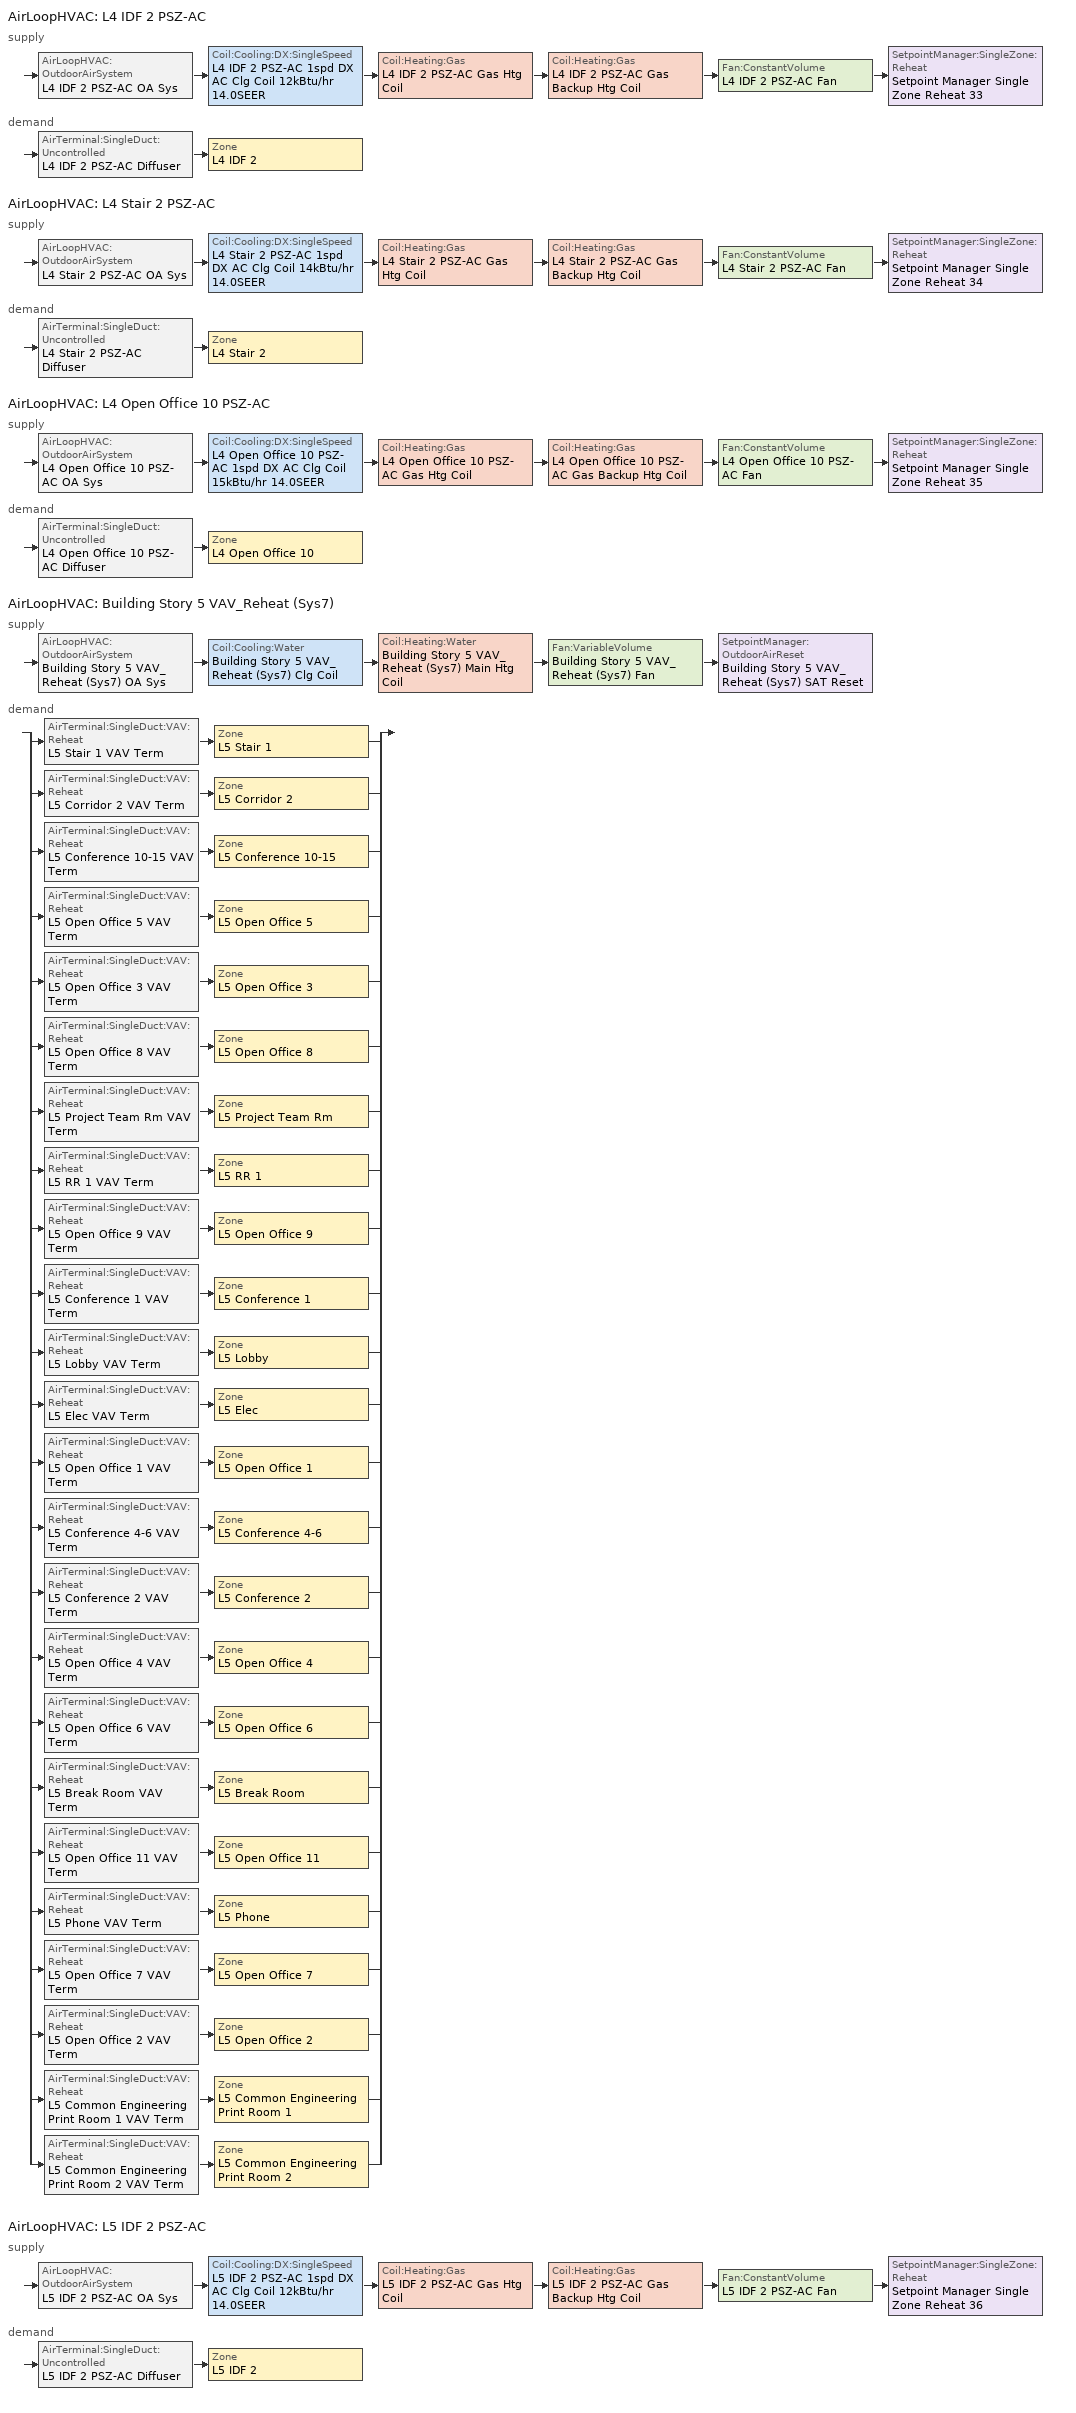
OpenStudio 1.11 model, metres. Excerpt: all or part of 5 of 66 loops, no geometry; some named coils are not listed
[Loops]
AirLoopHVAC 'L4 IDF 2 PSZ-AC'
 supply: AirLoopHVAC:OutdoorAirSystem 'L4 IDF 2 PSZ-AC OA Sys' > Coil:Cooling:DX:SingleSpeed 'L4 IDF 2 PSZ-AC 1spd DX AC Clg Coil 12kBtu/hr 14.0SEER' > Coil:Heating:Gas 'L4 IDF 2 PSZ-AC Gas Htg Coil' > Coil:Heating:Gas 'L4 IDF 2 PSZ-AC Gas Backup Htg Coil' > Fan:ConstantVolume 'L4 IDF 2 PSZ-AC Fan' > SetpointManager:SingleZone:Reheat 'Setpoint Manager Single Zone Reheat 33'
 demand: AirTerminal:SingleDuct:Uncontrolled 'L4 IDF 2 PSZ-AC Diffuser' > Zone 'L4 IDF 2'
AirLoopHVAC 'L4 Stair 2 PSZ-AC'
 supply: AirLoopHVAC:OutdoorAirSystem 'L4 Stair 2 PSZ-AC OA Sys' > Coil:Cooling:DX:SingleSpeed 'L4 Stair 2 PSZ-AC 1spd DX AC Clg Coil 14kBtu/hr 14.0SEER' > Coil:Heating:Gas 'L4 Stair 2 PSZ-AC Gas Htg Coil' > Coil:Heating:Gas 'L4 Stair 2 PSZ-AC Gas Backup Htg Coil' > Fan:ConstantVolume 'L4 Stair 2 PSZ-AC Fan' > SetpointManager:SingleZone:Reheat 'Setpoint Manager Single Zone Reheat 34'
 demand: AirTerminal:SingleDuct:Uncontrolled 'L4 Stair 2 PSZ-AC Diffuser' > Zone 'L4 Stair 2'
AirLoopHVAC 'L4 Open Office 10 PSZ-AC'
 supply: AirLoopHVAC:OutdoorAirSystem 'L4 Open Office 10 PSZ-AC OA Sys' > Coil:Cooling:DX:SingleSpeed 'L4 Open Office 10 PSZ-AC 1spd DX AC Clg Coil 15kBtu/hr 14.0SEER' > Coil:Heating:Gas 'L4 Open Office 10 PSZ-AC Gas Htg Coil' > Coil:Heating:Gas 'L4 Open Office 10 PSZ-AC Gas Backup Htg Coil' > Fan:ConstantVolume 'L4 Open Office 10 PSZ-AC Fan' > SetpointManager:SingleZone:Reheat 'Setpoint Manager Single Zone Reheat 35'
 demand: AirTerminal:SingleDuct:Uncontrolled 'L4 Open Office 10 PSZ-AC Diffuser' > Zone 'L4 Open Office 10'
AirLoopHVAC 'Building Story 5 VAV_Reheat (Sys7)'
 supply: AirLoopHVAC:OutdoorAirSystem 'Building Story 5 VAV_Reheat (Sys7) OA Sys' > Coil:Cooling:Water 'Building Story 5 VAV_Reheat (Sys7) Clg Coil' > Coil:Heating:Water 'Building Story 5 VAV_Reheat (Sys7) Main Htg Coil' > Fan:VariableVolume 'Building Story 5 VAV_Reheat (Sys7) Fan' > SetpointManager:OutdoorAirReset 'Building Story 5 VAV_Reheat (Sys7) SAT Reset'
 demand: split
  | AirTerminal:SingleDuct:VAV:Reheat 'L5 Stair 1 VAV Term' > Zone 'L5 Stair 1'
  | AirTerminal:SingleDuct:VAV:Reheat 'L5 Corridor 2 VAV Term' > Zone 'L5 Corridor 2'
  | AirTerminal:SingleDuct:VAV:Reheat 'L5 Conference 10-15 VAV Term' > Zone 'L5 Conference 10-15'
  | AirTerminal:SingleDuct:VAV:Reheat 'L5 Open Office 5 VAV Term' > Zone 'L5 Open Office 5'
  | AirTerminal:SingleDuct:VAV:Reheat 'L5 Open Office 3 VAV Term' > Zone 'L5 Open Office 3'
  | AirTerminal:SingleDuct:VAV:Reheat 'L5 Open Office 8 VAV Term' > Zone 'L5 Open Office 8'
  | AirTerminal:SingleDuct:VAV:Reheat 'L5 Project Team Rm VAV Term' > Zone 'L5 Project Team Rm'
  | AirTerminal:SingleDuct:VAV:Reheat 'L5 RR 1 VAV Term' > Zone 'L5 RR 1'
  | AirTerminal:SingleDuct:VAV:Reheat 'L5 Open Office 9 VAV Term' > Zone 'L5 Open Office 9'
  | AirTerminal:SingleDuct:VAV:Reheat 'L5 Conference 1 VAV Term' > Zone 'L5 Conference 1'
  | AirTerminal:SingleDuct:VAV:Reheat 'L5 Lobby VAV Term' > Zone 'L5 Lobby'
  | AirTerminal:SingleDuct:VAV:Reheat 'L5 Elec VAV Term' > Zone 'L5 Elec'
  | AirTerminal:SingleDuct:VAV:Reheat 'L5 Open Office 1 VAV Term' > Zone 'L5 Open Office 1'
  | AirTerminal:SingleDuct:VAV:Reheat 'L5 Conference 4-6 VAV Term' > Zone 'L5 Conference 4-6'
  | AirTerminal:SingleDuct:VAV:Reheat 'L5 Conference 2 VAV Term' > Zone 'L5 Conference 2'
  | AirTerminal:SingleDuct:VAV:Reheat 'L5 Open Office 4 VAV Term' > Zone 'L5 Open Office 4'
  | AirTerminal:SingleDuct:VAV:Reheat 'L5 Open Office 6 VAV Term' > Zone 'L5 Open Office 6'
  | AirTerminal:SingleDuct:VAV:Reheat 'L5 Break Room VAV Term' > Zone 'L5 Break Room'
  | AirTerminal:SingleDuct:VAV:Reheat 'L5 Open Office 11 VAV Term' > Zone 'L5 Open Office 11'
  | AirTerminal:SingleDuct:VAV:Reheat 'L5 Phone VAV Term' > Zone 'L5 Phone'
  | AirTerminal:SingleDuct:VAV:Reheat 'L5 Open Office 7 VAV Term' > Zone 'L5 Open Office 7'
  | AirTerminal:SingleDuct:VAV:Reheat 'L5 Open Office 2 VAV Term' > Zone 'L5 Open Office 2'
  | AirTerminal:SingleDuct:VAV:Reheat 'L5 Common Engineering Print Room 1 VAV Term' > Zone 'L5 Common Engineering Print Room 1'
  | AirTerminal:SingleDuct:VAV:Reheat 'L5 Common Engineering Print Room 2 VAV Term' > Zone 'L5 Common Engineering Print Room 2'
AirLoopHVAC 'L5 IDF 2 PSZ-AC'
 supply: AirLoopHVAC:OutdoorAirSystem 'L5 IDF 2 PSZ-AC OA Sys' > Coil:Cooling:DX:SingleSpeed 'L5 IDF 2 PSZ-AC 1spd DX AC Clg Coil 12kBtu/hr 14.0SEER' > Coil:Heating:Gas 'L5 IDF 2 PSZ-AC Gas Htg Coil' > Coil:Heating:Gas 'L5 IDF 2 PSZ-AC Gas Backup Htg Coil' > Fan:ConstantVolume 'L5 IDF 2 PSZ-AC Fan' > SetpointManager:SingleZone:Reheat 'Setpoint Manager Single Zone Reheat 36'
 demand: AirTerminal:SingleDuct:Uncontrolled 'L5 IDF 2 PSZ-AC Diffuser' > Zone 'L5 IDF 2'
[Sizing:Zone] Zone Cooling Design Supply Air Temperature Input Method=SupplyAirTemperature; Zone Cooling Design Supply Air Temperature {C}=12.8; Zone Cooling Design Supply Air Temperature Difference {deltaC}=11.11; Zone Heating Design Supply Air Temperature Input Method=SupplyAirTemperature; Zone Heating Design Supply Air Temperature {C}=40; Zone Heating Design Supply Air Temperature Difference {deltaC}=11.11; Zone Cooling Design Supply Air Humidity Ratio {kg-H2O/kg-air}=0.0085; Zone Heating Design Supply Air Humidity Ratio {kg-H2O/kg-air}=0.008; Heating Design Air Flow Method=DesignDay; Account for Dedicated Outdoor Air System=No; Dedicated Outdoor Air System Control Strategy=NeutralSupplyAir; Dedicated Outdoor Air Low Setpoint Temperature for Design {C}=Autosize; Dedicated Outdoor Air High Setpoint Temperature for Design {C}=Autosize
Name | Cooling Design Air Flow Method
L5 Open Office 3; L5 Elec; L5 Open Office 5; L5 Phone; L5 Break Room; L5 Lobby; L5 Common Engineering Print Room 1; L5 Conference 10-15; L5 Conference 4-6; L5 Open Office 7; L5 Open Office 4; L5 Conference 2; L5 Stair 1; L5 Open Office 11; L5 Open Office 2; L5 RR 1; L5 Project Team Rm; L5 Open Office 8; L5 Conference 1; L5 Open Office 6; L5 Open Office 1; L5 Open Office 9; L5 Corridor 2; L5 Common Engineering Print Room 2 | DesignDayWithLimit
L5 IDF 2; L4 IDF 2; L4 Stair 2; L4 Open Office 10 | DesignDay
[Zone equipment]
L5 Open Office 3: L5 Open Office 3 VAV Term
L5 Elec: L5 Elec VAV Term
L5 Open Office 5: L5 Open Office 5 VAV Term
L5 IDF 2: L5 IDF 2 PSZ-AC Diffuser
L5 Phone: L5 Phone VAV Term
L5 Break Room: L5 Break Room VAV Term
L5 Lobby: L5 Lobby VAV Term
L4 IDF 2: L4 IDF 2 PSZ-AC Diffuser
L5 Common Engineering Print Room 1: L5 Common Engineering Print Room 1 VAV Term
L4 Stair 2: L4 Stair 2 PSZ-AC Diffuser
L5 Conference 10-15: L5 Conference 10-15 VAV Term
L5 Conference 4-6: L5 Conference 4-6 VAV Term
L5 Open Office 7: L5 Open Office 7 VAV Term
L5 Open Office 4: L5 Open Office 4 VAV Term
L5 Conference 2: L5 Conference 2 VAV Term
L5 Stair 1: L5 Stair 1 VAV Term
L5 Open Office 11: L5 Open Office 11 VAV Term
L5 Open Office 2: L5 Open Office 2 VAV Term
L4 Open Office 10: L4 Open Office 10 PSZ-AC Diffuser
L5 RR 1: L5 RR 1 VAV Term
L5 Project Team Rm: L5 Project Team Rm VAV Term
L5 Open Office 8: L5 Open Office 8 VAV Term
L5 Conference 1: L5 Conference 1 VAV Term
L5 Open Office 6: L5 Open Office 6 VAV Term
L5 Open Office 1: L5 Open Office 1 VAV Term
L5 Open Office 9: L5 Open Office 9 VAV Term
L5 Corridor 2: L5 Corridor 2 VAV Term
L5 Common Engineering Print Room 2: L5 Common Engineering Print Room 2 VAV Term
[WaterUse:Equipment:Definition]
WaterUseEquipment - Large Office (per floor): Peak Flow Rate {m3/s}=2.68764e-05
[WaterUse:Equipment]
Water Use Equipment 5: Water Use Equipment Definition=WaterUseEquipment - Large Office (per floor); Space=L5 RR 1; Flow Rate Fraction Schedule=90.1-2007 - Office - SHW
[AirLoopHVAC] Design Supply Air Flow Rate {m3/s}=AutoSize
Name | Availability Schedule | Availability Manager
L4 IDF 2 PSZ-AC | Always On Discrete | Availability Manager Night Cycle 38
L4 Stair 2 PSZ-AC | Always On Discrete | Availability Manager Night Cycle 39
L4 Open Office 10 PSZ-AC | L4 Open Office 10 PSZ-AC Occ Sch | Availability Manager Night Cycle 40
Building Story 5 VAV_Reheat (Sys7) | Building Story 5 VAV_Reheat (Sys7) Occ Sch | Availability Manager Night Cycle 41
L5 IDF 2 PSZ-AC | Always On Discrete | Availability Manager Night Cycle 42
[Sizing:System] Type of Load to Size On=Sensible; Preheat Design Temperature {C}=7; Preheat Design Humidity Ratio {kg-H2O/kg-Air}=0.008; Precool Design Temperature {C}=12.8; Precool Design Humidity Ratio {kg-H2O/kg-Air}=0.008; Central Cooling Design Supply Air Temperature {C}=12.8; Sizing Option=Coincident; 100% Outdoor Air in Cooling=No; 100% Outdoor Air in Heating=No; Central Cooling Design Supply Air Humidity Ratio {kg-H2O/kg-Air}=0.0085; Central Heating Design Supply Air Humidity Ratio {kg-H2O/kg-Air}=0.008; Cooling Design Air Flow Method=DesignDay; Cooling Design Air Flow Rate {m3/s}=0; Heating Design Air Flow Method=DesignDay; Heating Design Air Flow Rate {m3/s}=0; System Outdoor Air Method=ZoneSum; Zone Maximum Outdoor Air Fraction=1; Cooling Supply Air Flow Rate Per Floor Area {m3/s-m2}=0.00996765; Cooling Fraction of Autosized Cooling Supply Air Flow Rate=1; Cooling Supply Air Flow Rate Per Unit Cooling Capacity {m3/s-W}=3.94755e-05; Heating Supply Air Flow Rate Per Floor Area {m3/s-m2}=0.00996765; Heating Fraction of Autosized Heating Supply Air Flow Rate=1; Heating Fraction of Autosized Cooling Supply Air Flow Rate=1; Heating Supply Air Flow Rate Per Unit Heating Capacity {m3/s-W}=3.15882e-05; Cooling Design Capacity Method=CoolingDesignCapacity; Cooling Design Capacity {W}=autosize; Cooling Design Capacity Per Floor Area {W/m2}=234.7; Fraction of Autosized Cooling Design Capacity=1; Heating Design Capacity Method=HeatingDesignCapacity; Heating Design Capacity {W}=autosize; Heating Design Capacity Per Floor Area {W/m2}=157; Fraction of Autosized Heating Design Capacity=1; Central Cooling Capacity Control Method=OnOff
Name | Design Outdoor Air Flow Rate {m3/s} | Minimum System Air Flow Ratio | Central Heating Design Supply Air Temperature {C}
L4 IDF 2 PSZ-AC; L4 Stair 2 PSZ-AC; L4 Open Office 10 PSZ-AC; L5 IDF 2 PSZ-AC | Autosize | 1 | 40
Building Story 5 VAV_Reheat (Sys7) | 1.93793 | 0.3 | 12.8
[Fan:VariableVolume]
Building Story 5 VAV_Reheat (Sys7) Fan: Availability Schedule=Always On Discrete; Fan Efficiency=0.636533; Pressure Rise {Pa}=1415.59; Maximum Flow Rate {m3/s}=Autosize; Fan Power Minimum Flow Rate Input Method=Fraction; Fan Power Minimum Flow Fraction=0.1; Fan Power Minimum Air Flow Rate {m3/s}=0; Motor Efficiency=0.924; Motor In Airstream Fraction=1; Fan Power Coefficient 1=0.04076; Fan Power Coefficient 2=0.0881; Fan Power Coefficient 3=-0.0729; Fan Power Coefficient 4=0.9437; Fan Power Coefficient 5=0
[Controller:OutdoorAir] Minimum Outdoor Air Flow Rate {m3/s}=Autosize; Maximum Outdoor Air Flow Rate {m3/s}=Autosize; Economizer Control Type=NoEconomizer; Economizer Control Action Type=ModulateFlow; Economizer Maximum Limit Dry-Bulb Temperature {C}=23.8889; Economizer Maximum Limit Enthalpy {J/kg}=64000; Economizer Minimum Limit Dry-Bulb Temperature {C}=-100; Lockout Type=NoLockout; Minimum Limit Type=FixedMinimum; High Humidity Control=No; Heat Recovery Bypass Control Type=BypassWhenOAFlowGreaterThanMinimum
Name | Minimum Outdoor Air Schedule | Controller Mechanical Ventilation
L4 IDF 2 PSZ-AC OA Sys Controller | Always On Discrete | Controller Mechanical Ventilation 33
L4 Stair 2 PSZ-AC OA Sys Controller | Always On Discrete | Controller Mechanical Ventilation 34
L4 Open Office 10 PSZ-AC OA Sys Controller | Always On Discrete | Controller Mechanical Ventilation 35
Building Story 5 VAV_Reheat (Sys7) OA Controller | Building Story 5 VAV_Reheat (Sys7) Occ Sch | Building Story 5 VAV_Reheat (Sys7) Vent Controller
L5 IDF 2 PSZ-AC OA Sys Controller | Always On Discrete | Controller Mechanical Ventilation 36
[Controller:MechanicalVentilation] Availability Schedule=Always On Discrete; System Outdoor Air Method=ZoneSum
Controller Mechanical Ventilation 33; Controller Mechanical Ventilation 34; Controller Mechanical Ventilation 35; Building Story 5 VAV_Reheat (Sys7) Vent Controller; Controller Mechanical Ventilation 36
[AirLoopHVAC:OutdoorAirSystem]
Name | Controller
L4 IDF 2 PSZ-AC OA Sys | L4 IDF 2 PSZ-AC OA Sys Controller
L4 Stair 2 PSZ-AC OA Sys | L4 Stair 2 PSZ-AC OA Sys Controller
L4 Open Office 10 PSZ-AC OA Sys | L4 Open Office 10 PSZ-AC OA Sys Controller
Building Story 5 VAV_Reheat (Sys7) OA Sys | Building Story 5 VAV_Reheat (Sys7) OA Controller
L5 IDF 2 PSZ-AC OA Sys | L5 IDF 2 PSZ-AC OA Sys Controller
[AvailabilityManager:NightCycle] Control Type=CycleOnAny; Thermostat Tolerance {deltaC}=1; Cycling Run Time {s}=3600
Availability Manager Night Cycle 38; Availability Manager Night Cycle 39; Availability Manager Night Cycle 40; Availability Manager Night Cycle 41; Availability Manager Night Cycle 42
[AirTerminal:SingleDuct:VAV:Reheat] Availability Schedule=Always On Discrete; Maximum Air Flow Rate {m3/s}=AutoSize; Zone Minimum Air Flow Input Method=Constant; Fixed Minimum Air Flow Rate {m3/s}=0; Maximum Hot Water or Steam Flow Rate {m3/s}=AutoSize; Minimum Hot Water or Steam Flow Rate {m3/s}=0; Convergence Tolerance=0.001; Damper Heating Action=Reverse; Maximum Flow per Zone Floor Area During Reheat {m3/s-m2}=0; Maximum Flow Fraction During Reheat=0.5; Maximum Reheat Air Temperature {C}=40; Control For Outdoor Air=No
Name | Constant Minimum Air Flow Fraction | Reheat Coil
L5 Stair 1 VAV Term | 0.678756 | L5 Stair 1 Rht Coil
L5 Corridor 2 VAV Term | 0.350946 | L5 Corridor 2 Rht Coil
L5 Conference 10-15 VAV Term | 0.434942 | L5 Conference 10-15 Rht Coil
L5 Open Office 5 VAV Term | 0.416942 | L5 Open Office 5 Rht Coil
L5 Open Office 3 VAV Term | 0.414376 | L5 Open Office 3 Rht Coil
L5 Open Office 8 VAV Term | 0.408781 | L5 Open Office 8 Rht Coil
L5 Project Team Rm VAV Term | 0.401552 | L5 Project Team Rm Rht Coil
L5 RR 1 VAV Term | 1 | L5 RR 1 Rht Coil
L5 Open Office 9 VAV Term | 0.342747 | L5 Open Office 9 Rht Coil
L5 Conference 1 VAV Term | 0.306004 | L5 Conference 1 Rht Coil
L5 Lobby VAV Term | 0.301365 | L5 Lobby Rht Coil
L5 Elec VAV Term | 0.399579 | L5 Elec Rht Coil
L5 Open Office 1 VAV Term | 0.261015 | L5 Open Office 1 Rht Coil
L5 Conference 4-6 VAV Term | 0.211239 | L5 Conference 4-6 Rht Coil
L5 Conference 2 VAV Term | 0.209626 | L5 Conference 2 Rht Coil
L5 Open Office 4 VAV Term | 0.209105 | L5 Open Office 4 Rht Coil
L5 Open Office 6 VAV Term | 0.209105 | L5 Open Office 6 Rht Coil
L5 Break Room VAV Term | 0.205038 | L5 Break Room Rht Coil
L5 Open Office 11 VAV Term | 0.2 | L5 Open Office 11 Rht Coil
L5 Phone VAV Term | 0.2 | L5 Phone Rht Coil
L5 Open Office 7 VAV Term | 0.2 | L5 Open Office 7 Rht Coil
L5 Open Office 2 VAV Term | 0.2 | L5 Open Office 2 Rht Coil
L5 Common Engineering Print Room 1 VAV Term | 0.2 | L5 Common Engineering Print Room 1 Rht Coil
L5 Common Engineering Print Room 2 VAV Term | 0.2 | L5 Common Engineering Print Room 2 Rht Coil
[SetpointManager:SingleZone:Reheat] Minimum Supply Air Temperature {C}=10; Maximum Supply Air Temperature {C}=50
Name | Control Zone
Setpoint Manager Single Zone Reheat 33 | L4 IDF 2
Setpoint Manager Single Zone Reheat 34 | L4 Stair 2
Setpoint Manager Single Zone Reheat 35 | L4 Open Office 10
Setpoint Manager Single Zone Reheat 36 | L5 IDF 2
[Fan:ConstantVolume] Availability Schedule=Always On Discrete; Fan Efficiency=0.42; Pressure Rise {Pa}=891.506; Maximum Flow Rate {m3/s}=AutoSize; Motor Efficiency=0.7
L4 IDF 2 PSZ-AC Fan; L4 Stair 2 PSZ-AC Fan; L4 Open Office 10 PSZ-AC Fan; L5 IDF 2 PSZ-AC Fan
[Coil:Heating:Gas] Availability Schedule=Always On Discrete; Gas Burner Efficiency=0.8; Nominal Capacity {W}=AutoSize; Parasitic Electric Load {W}=0; Parasitic Gas Load {W}=0
L4 IDF 2 PSZ-AC Gas Htg Coil; L4 IDF 2 PSZ-AC Gas Backup Htg Coil; L4 Stair 2 PSZ-AC Gas Htg Coil; L4 Stair 2 PSZ-AC Gas Backup Htg Coil; L4 Open Office 10 PSZ-AC Gas Htg Coil; L4 Open Office 10 PSZ-AC Gas Backup Htg Coil; L5 IDF 2 PSZ-AC Gas Htg Coil; L5 IDF 2 PSZ-AC Gas Backup Htg Coil
[Coil:Cooling:DX:SingleSpeed] Availability Schedule=Always On Discrete; Rated Total Cooling Capacity {W}=autosize; Rated Sensible Heat Ratio=autosize; Rated COP {W/W}=4.11713; Rated Air Flow Rate {m3/s}=autosize; Rated Evaporator Fan Power Per Volume Flow Rate {W/(m3/s)}=773.3; Condenser Type=AirCooled; Evaporative Condenser Effectiveness=0; Evaporative Condenser Air Flow Rate {m3/s}=Autosize; Evaporative Condenser Pump Rated Power Consumption {W}=Autosize; Crankcase Heater Capacity {W}=0; Maximum Outdoor Dry-Bulb Temperature for Crankcase Heater Operation {C}=0; Basin Heater Capacity {W/K}=0; Basin Heater Setpoint Temperature {C}=10
Name | Total Cooling Capacity Function of Temperature Curve | Total Cooling Capacity Function of Flow Fraction Curve | Energy Input Ratio Function of Temperature Curve | Energy Input Ratio Function of Flow Fraction Curve | Part Load Fraction Correlation Curve
L4 IDF 2 PSZ-AC 1spd DX AC Clg Coil 12kBtu/hr 14.0SEER | CoilClgDXQRatio_fTwbToadbSI 31 | CoilClgDXDblQRatio_fCFMRatio 31 | CoilClgDXSEER13EER11EIRRatio_fTwbToadbSI 29 | CoilClgDXDblEIRRatio_fCFMRatio 31 | CoilClgDXSEEREIRRatio_fQFrac 29
L4 Stair 2 PSZ-AC 1spd DX AC Clg Coil 14kBtu/hr 14.0SEER | CoilClgDXQRatio_fTwbToadbSI 33 | CoilClgDXDblQRatio_fCFMRatio 33 | CoilClgDXSEER13EER11EIRRatio_fTwbToadbSI 31 | CoilClgDXDblEIRRatio_fCFMRatio 33 | CoilClgDXSEEREIRRatio_fQFrac 31
L4 Open Office 10 PSZ-AC 1spd DX AC Clg Coil 15kBtu/hr 14.0SEER | CoilClgDXQRatio_fTwbToadbSI 32 | CoilClgDXDblQRatio_fCFMRatio 32 | CoilClgDXSEER13EER11EIRRatio_fTwbToadbSI 30 | CoilClgDXDblEIRRatio_fCFMRatio 32 | CoilClgDXSEEREIRRatio_fQFrac 30
L5 IDF 2 PSZ-AC 1spd DX AC Clg Coil 12kBtu/hr 14.0SEER | CoilClgDXQRatio_fTwbToadbSI 38 | CoilClgDXDblQRatio_fCFMRatio 38 | CoilClgDXSEER13EER11EIRRatio_fTwbToadbSI 36 | CoilClgDXDblEIRRatio_fCFMRatio 38 | CoilClgDXSEEREIRRatio_fQFrac 36
[AirTerminal:SingleDuct:Uncontrolled] Availability Schedule=Always On Discrete; Maximum Air Flow Rate {m3/s}=AutoSize
L4 IDF 2 PSZ-AC Diffuser; L4 Stair 2 PSZ-AC Diffuser; L4 Open Office 10 PSZ-AC Diffuser; L5 IDF 2 PSZ-AC Diffuser
[SetpointManager:OutdoorAirReset]
Building Story 5 VAV_Reheat (Sys7) SAT Reset: Control Variable=Temperature; Setpoint at Outdoor Low Temperature {C}=15.5778; Outdoor Low Temperature {C}=10; Setpoint at Outdoor High Temperature {C}=12.8; Outdoor High Temperature {C}=21.1111
[Schedule:Ruleset]
Name | Default Day Schedule | Summer Design Day Schedule | Winter Design Day Schedule
90.1-2007 - Office - SHW | Schedule Day 28
Building Story 5 VAV_Reheat (Sys7) Occ Sch | Building Story 5 VAV_Reheat (Sys7) Occ Sch Default | Building Story 5 VAV_Reheat (Sys7) Occ Sch Summer Design Day | Building Story 5 VAV_Reheat (Sys7) Occ Sch Winter Design Day
L4 Open Office 10 PSZ-AC Occ Sch | L4 Open Office 10 PSZ-AC Occ Sch Default | L4 Open Office 10 PSZ-AC Occ Sch Summer Design Day | L4 Open Office 10 PSZ-AC Occ Sch Winter Design Day
[Schedule:Day]
Schedule Day 28: 5, 0, 0.05, 6, 0, 0.08, 7, 0, 0.07, 8, 0, 0.19, 9, 0, 0.35, 10, 0, 0.38, 11, 0, 0.39, 12, 0, 0.47, 13, 0, 0.57, 14, 0, 0.54, 15, 0, 0.34, 16, 0, 0.33, 17, 0, 0.44, 18, 0, 0.26, 19, 0, 0.21, 20, 0, 0.15, 21, 0, 0.17, 22, 0, 0.08, 24, 0, 0.05
Building Story 5 VAV_Reheat (Sys7) Occ Sch Default; Building Story 5 VAV_Reheat (Sys7) Occ Sch Winter Design Day; Building Story 5 VAV_Reheat (Sys7) Occ Sch Summer Design Day; L4 Open Office 10 PSZ-AC Occ Sch Default; L4 Open Office 10 PSZ-AC Occ Sch Winter Design Day; L4 Open Office 10 PSZ-AC Occ Sch Summer Design Day: 24, 0, 1
Building Story 5 VAV_Reheat (Sys7) Occ Sch Monday; Building Story 5 VAV_Reheat (Sys7) Occ Sch Tuesday; Building Story 5 VAV_Reheat (Sys7) Occ Sch Wednesday; Building Story 5 VAV_Reheat (Sys7) Occ Sch Thursday; Building Story 5 VAV_Reheat (Sys7) Occ Sch Friday; L4 Open Office 10 PSZ-AC Occ Sch Monday; L4 Open Office 10 PSZ-AC Occ Sch Tuesday; L4 Open Office 10 PSZ-AC Occ Sch Wednesday; L4 Open Office 10 PSZ-AC Occ Sch Thursday; L4 Open Office 10 PSZ-AC Occ Sch Friday: 7, 0, 0, 18, 0, 1, 24, 0, 0
Building Story 5 VAV_Reheat (Sys7) Occ Sch Saturday; Building Story 5 VAV_Reheat (Sys7) Occ Sch Sunday; L4 Open Office 10 PSZ-AC Occ Sch Saturday; L4 Open Office 10 PSZ-AC Occ Sch Sunday: 24, 0, 0
[Schedule:Rule] Date Specification Type=DateRange; Start Month=1; Start Day=1; End Month=12
Name | Schedule Ruleset | Rule Order | Day Schedule | Apply Monday | End Day | Apply Tuesday | Apply Wednesday | Apply Thursday | Apply Friday | Apply Saturday | Apply Sunday
Building Story 5 VAV_Reheat (Sys7) Occ Sch Monday Rule | Building Story 5 VAV_Reheat (Sys7) Occ Sch | 6 | Building Story 5 VAV_Reheat (Sys7) Occ Sch Monday | Yes | 25
Building Story 5 VAV_Reheat (Sys7) Occ Sch Tuesday Rule | Building Story 5 VAV_Reheat (Sys7) Occ Sch | 5 | Building Story 5 VAV_Reheat (Sys7) Occ Sch Tuesday |  | 26 | Yes
Building Story 5 VAV_Reheat (Sys7) Occ Sch Wednesday Rule | Building Story 5 VAV_Reheat (Sys7) Occ Sch | 4 | Building Story 5 VAV_Reheat (Sys7) Occ Sch Wednesday |  | 27 |  | Yes
Building Story 5 VAV_Reheat (Sys7) Occ Sch Thursday Rule | Building Story 5 VAV_Reheat (Sys7) Occ Sch | 3 | Building Story 5 VAV_Reheat (Sys7) Occ Sch Thursday |  | 28 |  |  | Yes
Building Story 5 VAV_Reheat (Sys7) Occ Sch Friday Rule | Building Story 5 VAV_Reheat (Sys7) Occ Sch | 2 | Building Story 5 VAV_Reheat (Sys7) Occ Sch Friday |  | 29 |  |  |  | Yes
Building Story 5 VAV_Reheat (Sys7) Occ Sch Saturday Rule | Building Story 5 VAV_Reheat (Sys7) Occ Sch | 1 | Building Story 5 VAV_Reheat (Sys7) Occ Sch Saturday |  | 30 |  |  |  |  | Yes
Building Story 5 VAV_Reheat (Sys7) Occ Sch Sunday Rule | Building Story 5 VAV_Reheat (Sys7) Occ Sch | 0 | Building Story 5 VAV_Reheat (Sys7) Occ Sch Sunday |  | 31 |  |  |  |  |  | Yes
L4 Open Office 10 PSZ-AC Occ Sch Monday Rule | L4 Open Office 10 PSZ-AC Occ Sch | 6 | L4 Open Office 10 PSZ-AC Occ Sch Monday | Yes | 25
L4 Open Office 10 PSZ-AC Occ Sch Tuesday Rule | L4 Open Office 10 PSZ-AC Occ Sch | 5 | L4 Open Office 10 PSZ-AC Occ Sch Tuesday |  | 26 | Yes
L4 Open Office 10 PSZ-AC Occ Sch Wednesday Rule | L4 Open Office 10 PSZ-AC Occ Sch | 4 | L4 Open Office 10 PSZ-AC Occ Sch Wednesday |  | 27 |  | Yes
L4 Open Office 10 PSZ-AC Occ Sch Thursday Rule | L4 Open Office 10 PSZ-AC Occ Sch | 3 | L4 Open Office 10 PSZ-AC Occ Sch Thursday |  | 28 |  |  | Yes
L4 Open Office 10 PSZ-AC Occ Sch Friday Rule | L4 Open Office 10 PSZ-AC Occ Sch | 2 | L4 Open Office 10 PSZ-AC Occ Sch Friday |  | 29 |  |  |  | Yes
L4 Open Office 10 PSZ-AC Occ Sch Saturday Rule | L4 Open Office 10 PSZ-AC Occ Sch | 1 | L4 Open Office 10 PSZ-AC Occ Sch Saturday |  | 30 |  |  |  |  | Yes
L4 Open Office 10 PSZ-AC Occ Sch Sunday Rule | L4 Open Office 10 PSZ-AC Occ Sch | 0 | L4 Open Office 10 PSZ-AC Occ Sch Sunday |  | 31 |  |  |  |  |  | Yes
[Curve:Biquadratic] Minimum Value of x=13.89; Maximum Value of x=25; Minimum Value of y=23.89; Maximum Value of y=46.11
Name | Coefficient1 Constant | Coefficient2 x | Coefficient3 x**2 | Coefficient4 y | Coefficient5 y**2 | Coefficient6 x*y | Minimum Curve Output | Maximum Curve Output
CoilClgDXQRatio_fTwbToadbSI 31; CoilClgDXQRatio_fTwbToadbSI 32; CoilClgDXQRatio_fTwbToadbSI 33; CoilClgDXQRatio_fTwbToadbSI 38 | 0.86779 | 0.014245 | 0.000554 | -0.007569 | 3.2e-005 | -0.000191 | 0.77 | 1.29
CoilClgDXSEER13EER11EIRRatio_fTwbToadbSI 29; CoilClgDXSEER13EER11EIRRatio_fTwbToadbSI 30; CoilClgDXSEER13EER11EIRRatio_fTwbToadbSI 31; CoilClgDXSEER13EER11EIRRatio_fTwbToadbSI 36 | -0.199992 | -0.035686 | 0.000787 | 0.074834 | -0.000516 | -0.000573 | 0.55 | 1.44
[Schedule:Constant]
Always On Discrete: Value=1
[Curve:Cubic]
Name | Coefficient1 Constant | Coefficient2 x | Coefficient3 x**2 | Coefficient4 x**3 | Minimum Value of x | Maximum Value of x | Minimum Curve Output | Maximum Curve Output
CoilClgDXDblQRatio_fCFMRatio 31; CoilClgDXDblQRatio_fCFMRatio 32; CoilClgDXDblQRatio_fCFMRatio 33; CoilClgDXDblQRatio_fCFMRatio 38 | 0.472786 | 1.243342 | -1.03871 | 0.322578 | -100 | 100 | 0.47
CoilClgDXDblEIRRatio_fCFMRatio 31; CoilClgDXDblEIRRatio_fCFMRatio 32; CoilClgDXDblEIRRatio_fCFMRatio 33; CoilClgDXDblEIRRatio_fCFMRatio 38 | 1.007948 | 0.345441 | -0.692289 | 0.338899 | 0 | 1
CoilClgDXSEEREIRRatio_fQFrac 29; CoilClgDXSEEREIRRatio_fQFrac 30; CoilClgDXSEEREIRRatio_fQFrac 31; CoilClgDXSEEREIRRatio_fQFrac 36 | 1 | 0 | 0 | 0 | 0.7 | 1 | 1 | 1
